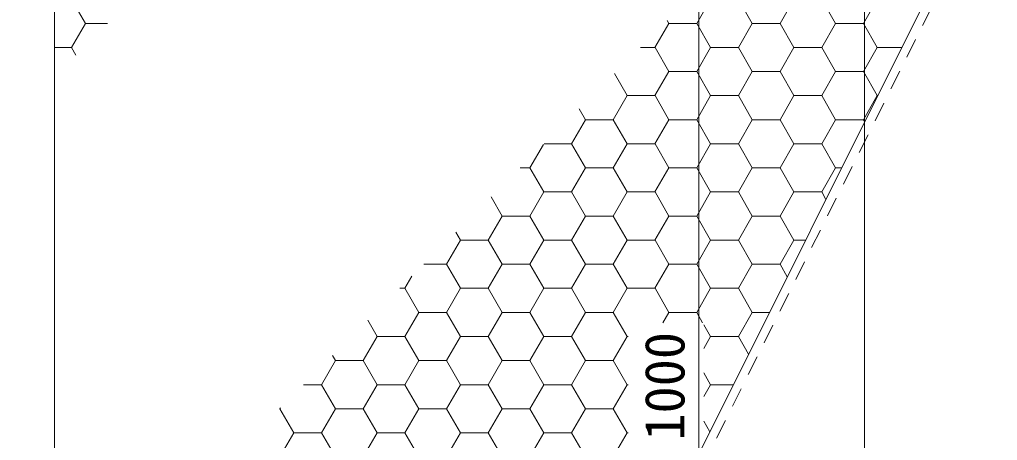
# Model space of a CAD drawing. Units: millimetres at full size, sheet at 1:30; details may follow other scales. Extents: x 47825 to 82541, y -23349 to -5561.
# Drawn here: x 64123 to 65240, y -12265 to -11784 of the extents above; entities that cross this region are included whole.
import ezdxf
from ezdxf.enums import TextEntityAlignment as Align

# ---------------------------------------------------------------- set-up
doc = ezdxf.new("R2010")
doc.units = ezdxf.units.MM
doc.header["$LTSCALE"] = 30
doc.linetypes.add('USER1', pattern=[1.35, 0.75, -0.6])
for name, color, linetype, lineweight in [('ハッチング', 7, 'Continuous', 5), ('寸法線', 7, 'Continuous', 9), ('本体', 2, 'USER1', 13)]:
    doc.layers.add(name, color=color, linetype=linetype, lineweight=lineweight)
doc.styles.add('ＭＳ ゴシック', font='')
doc.styles.get('ＭＳ ゴシック').set_extended_font_data('MS Gothic')

msp = doc.modelspace()

# ---------------------------------------------------------------- linework, layer by layer
at = {"layer": 'ハッチング', "lineweight": 20}
msp.add_line((65637.47, -10802.72), (64537.47, -13002.72), dxfattribs=at)
at = {"layer": 'ハッチング'}
for p, q in [((64197.88, -11788.46), (64182.01, -11760.96)), ((64896.38, -11788.46), (64912.25, -11760.96)), ((64959.88, -11788.46), (64944.01, -11760.96)), ((64991.63, -11788.46), (65007.5, -11760.96)), ((65055.13, -11788.46), (65039.26, -11760.96)), ((65086.88, -11788.46), (65102.75, -11760.96)), ((64182, -11815.95), (64197.88, -11788.46)), ((64197.88, -11788.46), (64223.18, -11788.46)), ((64848.75, -11815.95), (64864.63, -11788.46)), ((64864.63, -11788.46), (64862.78, -11785.25)), ((64864.63, -11788.46), (64896.38, -11788.46)), ((64912.26, -11815.96), (64896.38, -11788.46)), ((64944, -11815.95), (64959.88, -11788.46)), ((64959.88, -11788.46), (64991.63, -11788.46)), ((65007.51, -11815.96), (64991.63, -11788.46)), ((65039.25, -11815.95), (65055.13, -11788.46)), ((65055.13, -11788.46), (65086.88, -11788.46)), ((65102.76, -11815.96), (65086.88, -11788.46)), ((64162.47, -11815.96), (64182.01, -11815.96)), ((64187.01, -11824.62), (64182.01, -11815.96)), ((64832.07, -11815.96), (64848.76, -11815.96)), ((64864.63, -11843.45), (64848.76, -11815.96)), ((64896.38, -11843.45), (64912.25, -11815.95)), ((64912.26, -11815.96), (64944.01, -11815.96)), ((64959.88, -11843.45), (64944.01, -11815.96)), ((64991.63, -11843.45), (65007.5, -11815.95)), ((65007.51, -11815.96), (65039.26, -11815.96)), ((65055.13, -11843.45), (65039.26, -11815.96)), ((65086.88, -11843.45), (65102.75, -11815.95)), ((65102.76, -11815.96), (65130.86, -11815.96)), ((64848.75, -11870.95), (64864.63, -11843.45)), ((64864.63, -11843.45), (64896.38, -11843.45)), ((64912.26, -11870.95), (64896.38, -11843.45)), ((64944, -11870.95), (64959.88, -11843.45)), ((64959.88, -11843.45), (64991.63, -11843.45)), ((65007.51, -11870.95), (64991.63, -11843.45)), ((65039.25, -11870.95), (65055.13, -11843.45)), ((65055.13, -11843.45), (65086.88, -11843.45)), ((65102.76, -11870.95), (65086.88, -11843.45)), ((64817.01, -11870.95), (64802.39, -11845.64)), ((64801.13, -11898.44), (64817, -11870.95)), ((64817.01, -11870.95), (64848.76, -11870.95)), ((64864.63, -11898.44), (64848.76, -11870.95)), ((64896.38, -11898.44), (64912.25, -11870.95)), ((64912.26, -11870.95), (64944.01, -11870.95)), ((64959.88, -11898.44), (64944.01, -11870.95)), ((64991.63, -11898.44), (65007.5, -11870.95)), ((65007.51, -11870.95), (65039.26, -11870.95)), ((65055.13, -11898.44), (65039.26, -11870.95)), ((65086.88, -11898.44), (65102.75, -11870.95)), ((65102.76, -11870.95), (65103.36, -11870.95)), ((64769.38, -11898.44), (64762.13, -11885.9)), ((64753.5, -11925.94), (64769.38, -11898.44)), ((64769.38, -11898.44), (64801.13, -11898.44)), ((64817.01, -11925.94), (64801.13, -11898.44)), ((64848.75, -11925.94), (64864.63, -11898.44)), ((64864.63, -11898.44), (64896.38, -11898.44)), ((64912.26, -11925.94), (64896.38, -11898.44)), ((64944, -11925.94), (64959.88, -11898.44)), ((64959.88, -11898.44), (64991.63, -11898.44)), ((65007.51, -11925.94), (64991.63, -11898.44)), ((65039.25, -11925.94), (65055.13, -11898.44)), ((65055.13, -11898.44), (65086.88, -11898.44)), ((65088.34, -11900.98), (65086.88, -11898.44)), ((64705.88, -11953.44), (64721.3, -11926.73)), ((64722.09, -11925.94), (64753.51, -11925.94)), ((64769.38, -11953.44), (64753.51, -11925.94)), ((64801.13, -11953.44), (64817, -11925.94)), ((64817.01, -11925.94), (64848.76, -11925.94)), ((64864.63, -11953.44), (64848.76, -11925.94)), ((64896.38, -11953.44), (64912.25, -11925.94)), ((64912.26, -11925.94), (64944.01, -11925.94)), ((64959.88, -11953.44), (64944.01, -11925.94)), ((64991.63, -11953.44), (65007.5, -11925.94)), ((65007.51, -11925.94), (65039.26, -11925.94)), ((65055.13, -11953.44), (65039.26, -11925.94)), ((64694.59, -11953.44), (64705.88, -11953.44)), ((64721.76, -11980.93), (64705.88, -11953.44)), ((64753.5, -11980.93), (64769.38, -11953.44)), ((64769.38, -11953.44), (64801.13, -11953.44)), ((64817.01, -11980.93), (64801.13, -11953.44)), ((64848.75, -11980.93), (64864.63, -11953.44)), ((64864.63, -11953.44), (64896.38, -11953.44)), ((64912.26, -11980.93), (64896.38, -11953.44)), ((64944, -11980.93), (64959.88, -11953.44)), ((64959.88, -11953.44), (64991.63, -11953.44)), ((65007.51, -11980.93), (64991.63, -11953.44)), ((65039.25, -11980.93), (65055.13, -11953.44)), ((65055.13, -11953.44), (65062.12, -11953.44)), ((64674.13, -12008.43), (64661.49, -11986.54)), ((64705.88, -12008.43), (64721.75, -11980.93)), ((64721.76, -11980.93), (64753.51, -11980.93)), ((64769.38, -12008.43), (64753.51, -11980.93)), ((64801.13, -12008.43), (64817, -11980.93)), ((64817.01, -11980.93), (64848.76, -11980.93)), ((64864.63, -12008.43), (64848.76, -11980.93)), ((64896.38, -12008.43), (64912.25, -11980.93)), ((64912.26, -11980.93), (64944.01, -11980.93)), ((64959.88, -12008.43), (64944.01, -11980.93)), ((64991.63, -12008.43), (65007.5, -11980.93)), ((65007.51, -11980.93), (65039.26, -11980.93)), ((65044.14, -11989.39), (65039.26, -11980.93)), ((64658.25, -12035.93), (64674.13, -12008.43)), ((64674.13, -12008.43), (64705.88, -12008.43)), ((64721.76, -12035.93), (64705.88, -12008.43)), ((64753.5, -12035.93), (64769.38, -12008.43)), ((64769.38, -12008.43), (64801.13, -12008.43)), ((64817.01, -12035.93), (64801.13, -12008.43)), ((64848.75, -12035.93), (64864.63, -12008.43)), ((64864.63, -12008.43), (64896.38, -12008.43)), ((64912.26, -12035.93), (64896.38, -12008.43)), ((64944, -12035.93), (64959.88, -12008.43)), ((64959.88, -12008.43), (64991.63, -12008.43)), ((65007.51, -12035.93), (64991.63, -12008.43)), ((64626.51, -12035.93), (64621.23, -12026.8)), ((64610.63, -12063.42), (64626.5, -12035.93)), ((64626.51, -12035.93), (64658.26, -12035.93)), ((64674.13, -12063.42), (64658.26, -12035.93)), ((64705.88, -12063.42), (64721.75, -12035.93)), ((64721.76, -12035.93), (64753.51, -12035.93)), ((64769.38, -12063.42), (64753.51, -12035.93)), ((64801.13, -12063.42), (64817, -12035.93)), ((64817.01, -12035.93), (64848.76, -12035.93)), ((64864.63, -12063.42), (64848.76, -12035.93)), ((64896.38, -12063.42), (64912.25, -12035.93)), ((64912.26, -12035.93), (64944.01, -12035.93)), ((64959.88, -12063.42), (64944.01, -12035.93)), ((64991.63, -12063.42), (65007.5, -12035.93)), ((65007.51, -12035.93), (65020.87, -12035.93)), ((64584.61, -12063.42), (64610.63, -12063.42)), ((64626.51, -12090.92), (64610.63, -12063.42)), ((64658.25, -12090.92), (64674.13, -12063.42)), ((64674.13, -12063.42), (64705.88, -12063.42)), ((64721.76, -12090.92), (64705.88, -12063.42)), ((64753.5, -12090.92), (64769.38, -12063.42)), ((64769.38, -12063.42), (64801.13, -12063.42)), ((64817.01, -12090.92), (64801.13, -12063.42)), ((64848.75, -12090.92), (64864.63, -12063.42)), ((64864.63, -12063.42), (64896.38, -12063.42)), ((64912.26, -12090.92), (64896.38, -12063.42)), ((64944, -12090.92), (64959.88, -12063.42)), ((64959.88, -12063.42), (64991.63, -12063.42)), ((64999.93, -12077.8), (64991.63, -12063.42)), ((64563, -12090.92), (64571.05, -12076.98)), ((64557.11, -12090.92), (64563.01, -12090.92)), ((64578.88, -12118.41), (64563.01, -12090.92)), ((64610.63, -12118.41), (64626.5, -12090.92)), ((64626.51, -12090.92), (64658.26, -12090.92)), ((64674.13, -12118.41), (64658.26, -12090.92)), ((64705.88, -12118.41), (64721.75, -12090.92)), ((64721.76, -12090.92), (64753.51, -12090.92)), ((64769.38, -12118.41), (64753.51, -12090.92)), ((64801.13, -12118.41), (64817, -12090.92)), ((64817.01, -12090.92), (64848.76, -12090.92)), ((64864.63, -12118.41), (64848.76, -12090.92)), ((64896.38, -12118.41), (64912.25, -12090.92)), ((64912.26, -12090.92), (64944.01, -12090.92)), ((64959.88, -12118.41), (64944.01, -12090.92)), ((64563, -12145.91), (64578.88, -12118.41)), ((64578.88, -12118.41), (64610.63, -12118.41)), ((64626.51, -12145.91), (64610.63, -12118.41)), ((64658.25, -12145.91), (64674.13, -12118.41)), ((64674.13, -12118.41), (64705.88, -12118.41)), ((64721.76, -12145.91), (64705.88, -12118.41)), ((64753.5, -12145.91), (64769.38, -12118.41)), ((64769.38, -12118.41), (64801.13, -12118.41)), ((64817.01, -12145.91), (64801.13, -12118.41)), ((64857.84, -12130.18), (64864.63, -12118.41)), ((64864.63, -12118.41), (64896.38, -12118.41)), ((64903.17, -12130.18), (64896.38, -12118.41)), ((64944, -12145.91), (64959.88, -12118.41)), ((64959.88, -12118.41), (64979.63, -12118.41)), ((64531.26, -12145.91), (64520.59, -12127.44)), ((64912.26, -12145.91), (64904.45, -12132.4)), ((64515.38, -12173.41), (64531.25, -12145.91)), ((64531.26, -12145.91), (64563.01, -12145.91)), ((64578.88, -12173.41), (64563.01, -12145.91)), ((64610.63, -12173.41), (64626.5, -12145.91)), ((64626.51, -12145.91), (64658.26, -12145.91)), ((64674.13, -12173.41), (64658.26, -12145.91)), ((64705.88, -12173.41), (64721.75, -12145.91)), ((64721.76, -12145.91), (64753.51, -12145.91)), ((64769.38, -12173.41), (64753.51, -12145.91)), ((64801.13, -12173.41), (64817, -12145.91)), ((64817.01, -12145.91), (64818.08, -12145.91)), ((64904.45, -12159.43), (64912.25, -12145.91)), ((64912.26, -12145.91), (64944.01, -12145.91)), ((64955.73, -12166.21), (64944.01, -12145.91)), ((64483.63, -12173.41), (64480.33, -12167.7)), ((64467.75, -12200.9), (64483.63, -12173.41)), ((64483.63, -12173.41), (64515.38, -12173.41)), ((64531.26, -12200.9), (64515.38, -12173.41)), ((64563, -12200.9), (64578.88, -12173.41)), ((64578.88, -12173.41), (64610.63, -12173.41)), ((64626.51, -12200.9), (64610.63, -12173.41)), ((64658.25, -12200.9), (64674.13, -12173.41)), ((64674.13, -12173.41), (64705.88, -12173.41)), ((64721.76, -12200.9), (64705.88, -12173.41)), ((64753.5, -12200.9), (64769.38, -12173.41)), ((64769.38, -12173.41), (64801.13, -12173.41)), ((64817.01, -12200.9), (64801.13, -12173.41)), ((64912.26, -12200.9), (64904.45, -12187.39)), ((64447.13, -12200.9), (64467.76, -12200.9)), ((64483.63, -12228.4), (64467.76, -12200.9)), ((64515.38, -12228.4), (64531.25, -12200.9)), ((64531.26, -12200.9), (64563.01, -12200.9)), ((64578.88, -12228.4), (64563.01, -12200.9)), ((64610.63, -12228.4), (64626.5, -12200.9)), ((64626.51, -12200.9), (64658.26, -12200.9)), ((64674.13, -12228.4), (64658.26, -12200.9)), ((64705.88, -12228.4), (64721.75, -12200.9)), ((64721.76, -12200.9), (64753.51, -12200.9)), ((64769.38, -12228.4), (64753.51, -12200.9)), ((64801.13, -12228.4), (64817, -12200.9)), ((64817.01, -12200.9), (64818.08, -12200.9)), ((64904.45, -12214.42), (64912.25, -12200.9)), ((64912.26, -12200.9), (64938.38, -12200.9)), ((64419.63, -12228.4), (64420.13, -12228.4)), ((64420.13, -12228.4), (64420.81, -12227.22)), ((64436.01, -12255.9), (64420.13, -12228.4)), ((64467.75, -12255.9), (64483.63, -12228.4)), ((64483.63, -12228.4), (64515.38, -12228.4)), ((64531.26, -12255.9), (64515.38, -12228.4)), ((64563, -12255.9), (64578.88, -12228.4)), ((64578.88, -12228.4), (64610.63, -12228.4)), ((64626.51, -12255.9), (64610.63, -12228.4)), ((64658.25, -12255.9), (64674.13, -12228.4)), ((64674.13, -12228.4), (64705.88, -12228.4)), ((64721.76, -12255.9), (64705.88, -12228.4)), ((64753.5, -12255.9), (64769.38, -12228.4)), ((64769.38, -12228.4), (64801.13, -12228.4)), ((64817.01, -12255.9), (64801.13, -12228.4)), ((64911.52, -12254.63), (64904.45, -12242.38)), ((64420.13, -12283.39), (64436, -12255.9)), ((64436.01, -12255.9), (64467.76, -12255.9)), ((64483.63, -12283.39), (64467.76, -12255.9)), ((64515.38, -12283.39), (64531.25, -12255.9)), ((64531.26, -12255.9), (64563.01, -12255.9)), ((64578.88, -12283.39), (64563.01, -12255.9)), ((64610.63, -12283.39), (64626.5, -12255.9)), ((64626.51, -12255.9), (64658.26, -12255.9)), ((64674.13, -12283.39), (64658.26, -12255.9)), ((64705.88, -12283.39), (64721.75, -12255.9)), ((64721.76, -12255.9), (64753.51, -12255.9)), ((64769.38, -12283.39), (64753.51, -12255.9)), ((64801.13, -12283.39), (64817, -12255.9)), ((64817.01, -12255.9), (64818.08, -12255.9))]:
    msp.add_line(p, q, dxfattribs=at)
at = {"layer": 'ハッチング', "linetype": 'USER1', "lineweight": 9}
msp.add_lwpolyline([(64162.47, -10792.72), (65653.65, -10792.72), (64543.65, -13012.72), (62381.29, -13012.72), (61271.29, -10792.72), (62762.47, -10792.72)], dxfattribs=at)
at = {"layer": '寸法線'}
for p, q in [((65088.14, -10102.72), (65088.14, -12702.72)), ((64898.68, -11702.72), (64898.68, -12702.72))]:
    msp.add_line(p, q, dxfattribs=at)
at = {"layer": '本体', "linetype": 'Continuous'}
msp.add_line((64162.47, -11702.72), (64162.47, -12702.72), dxfattribs=at)

# ---------------------------------------------------------------- texts
at = {"layer": '寸法線', "style": 'ＭＳ ゴシック'}
msp.add_text('1000', height=45.57, rotation=90, dxfattribs=at).set_placement((64859.68, -12202.72), align=Align.MIDDLE_CENTER)

doc.saveas('drawing.dxf')
